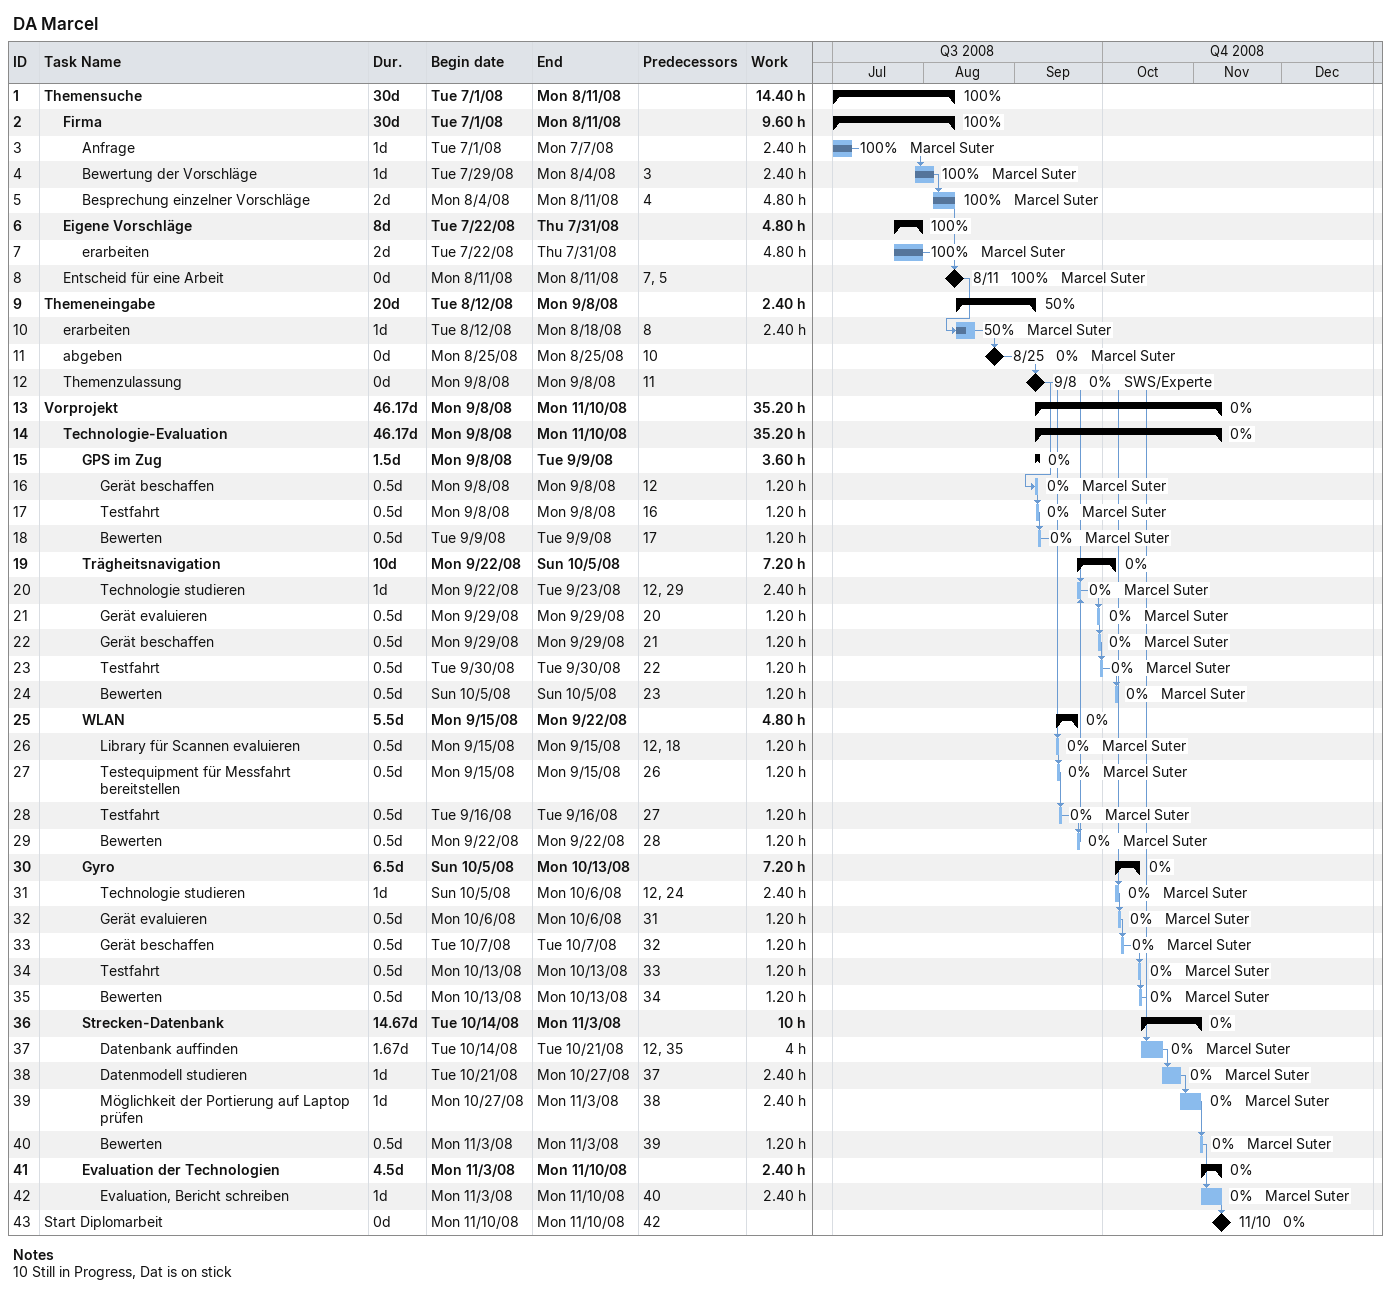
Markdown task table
DA Marcel

| ID | Level | Task | Duration | Start | Finish | Predecessors | Resources | % complete | Work (h) |
|---|---|---|---|---|---|---|---|---|---|
| 1 | 1 | **Themensuche** | 30d | 2008-07-01 | 2008-08-11 |  |  | 100 | 14.40 |
| 2 | 2 | **Firma** | 30d | 2008-07-01 | 2008-08-11 |  |  | 100 | 9.60 |
| 3 | 3 | Anfrage | 1d | 2008-07-01 | 2008-07-07 |  | Marcel Suter | 100 | 2.40 |
| 4 | 3 | Bewertung der Vorschläge | 1d | 2008-07-29 | 2008-08-04 | 3 | Marcel Suter | 100 | 2.40 |
| 5 | 3 | Besprechung einzelner Vorschläge | 2d | 2008-08-04 | 2008-08-11 | 4 | Marcel Suter | 100 | 4.80 |
| 6 | 2 | **Eigene Vorschläge** | 8d | 2008-07-22 | 2008-07-31 |  |  | 100 | 4.80 |
| 7 | 3 | erarbeiten | 2d | 2008-07-22 | 2008-07-31 |  | Marcel Suter | 100 | 4.80 |
| 8 | 2 | Entscheid für eine Arbeit | 0d | 2008-08-11 | 2008-08-11 | 7, 5 | Marcel Suter | 100 |  |
| 9 | 1 | **Themeneingabe** | 20d | 2008-08-12 | 2008-09-08 |  |  | 50 | 2.40 |
| 10 | 2 | erarbeiten | 1d | 2008-08-12 | 2008-08-18 | 8 | Marcel Suter | 50 | 2.40 |
| 11 | 2 | abgeben | 0d | 2008-08-25 | 2008-08-25 | 10 | Marcel Suter | 0 |  |
| 12 | 2 | Themenzulassung | 0d | 2008-09-08 | 2008-09-08 | 11 | SWS/Experte | 0 |  |
| 13 | 1 | **Vorprojekt** | 46.17d | 2008-09-08 | 2008-11-10 |  |  | 0 | 35.20 |
| 14 | 2 | **Technologie-Evaluation** | 46.17d | 2008-09-08 | 2008-11-10 |  |  | 0 | 35.20 |
| 15 | 3 | **GPS im Zug** | 1.5d | 2008-09-08 | 2008-09-09 |  |  | 0 | 3.60 |
| 16 | 4 | Gerät beschaffen | 0.5d | 2008-09-08 | 2008-09-08 | 12 | Marcel Suter | 0 | 1.20 |
| 17 | 4 | Testfahrt | 0.5d | 2008-09-08 | 2008-09-08 | 16 | Marcel Suter | 0 | 1.20 |
| 18 | 4 | Bewerten | 0.5d | 2008-09-09 | 2008-09-09 | 17 | Marcel Suter | 0 | 1.20 |
| 19 | 3 | **Trägheitsnavigation** | 10d | 2008-09-22 | 2008-10-05 |  |  | 0 | 7.20 |
| 20 | 4 | Technologie studieren | 1d | 2008-09-22 | 2008-09-23 | 12, 29 | Marcel Suter | 0 | 2.40 |
| 21 | 4 | Gerät evaluieren | 0.5d | 2008-09-29 | 2008-09-29 | 20 | Marcel Suter | 0 | 1.20 |
| 22 | 4 | Gerät beschaffen | 0.5d | 2008-09-29 | 2008-09-29 | 21 | Marcel Suter | 0 | 1.20 |
| 23 | 4 | Testfahrt | 0.5d | 2008-09-30 | 2008-09-30 | 22 | Marcel Suter | 0 | 1.20 |
| 24 | 4 | Bewerten | 0.5d | 2008-10-05 | 2008-10-05 | 23 | Marcel Suter | 0 | 1.20 |
| 25 | 3 | **WLAN** | 5.5d | 2008-09-15 | 2008-09-22 |  |  | 0 | 4.80 |
| 26 | 4 | Library für Scannen evaluieren | 0.5d | 2008-09-15 | 2008-09-15 | 12, 18 | Marcel Suter | 0 | 1.20 |
| 27 | 4 | Testequipment für Messfahrt bereitstellen | 0.5d | 2008-09-15 | 2008-09-15 | 26 | Marcel Suter | 0 | 1.20 |
| 28 | 4 | Testfahrt | 0.5d | 2008-09-16 | 2008-09-16 | 27 | Marcel Suter | 0 | 1.20 |
| 29 | 4 | Bewerten | 0.5d | 2008-09-22 | 2008-09-22 | 28 | Marcel Suter | 0 | 1.20 |
| 30 | 3 | **Gyro** | 6.5d | 2008-10-05 | 2008-10-13 |  |  | 0 | 7.20 |
| 31 | 4 | Technologie studieren | 1d | 2008-10-05 | 2008-10-06 | 12, 24 | Marcel Suter | 0 | 2.40 |
| 32 | 4 | Gerät evaluieren | 0.5d | 2008-10-06 | 2008-10-06 | 31 | Marcel Suter | 0 | 1.20 |
| 33 | 4 | Gerät beschaffen | 0.5d | 2008-10-07 | 2008-10-07 | 32 | Marcel Suter | 0 | 1.20 |
| 34 | 4 | Testfahrt | 0.5d | 2008-10-13 | 2008-10-13 | 33 | Marcel Suter | 0 | 1.20 |
| 35 | 4 | Bewerten | 0.5d | 2008-10-13 | 2008-10-13 | 34 | Marcel Suter | 0 | 1.20 |
| 36 | 3 | **Strecken-Datenbank** | 14.67d | 2008-10-14 | 2008-11-03 |  |  | 0 | 10 |
| 37 | 4 | Datenbank auffinden | 1.67d | 2008-10-14 | 2008-10-21 | 12, 35 | Marcel Suter | 0 | 4 |
| 38 | 4 | Datenmodell studieren | 1d | 2008-10-21 | 2008-10-27 | 37 | Marcel Suter | 0 | 2.40 |
| 39 | 4 | Möglichkeit der Portierung auf Laptop prüfen | 1d | 2008-10-27 | 2008-11-03 | 38 | Marcel Suter | 0 | 2.40 |
| 40 | 4 | Bewerten | 0.5d | 2008-11-03 | 2008-11-03 | 39 | Marcel Suter | 0 | 1.20 |
| 41 | 3 | **Evaluation der Technologien** | 4.5d | 2008-11-03 | 2008-11-10 |  |  | 0 | 2.40 |
| 42 | 4 | Evaluation, Bericht schreiben | 1d | 2008-11-03 | 2008-11-10 | 40 | Marcel Suter | 0 | 2.40 |
| 43 | 1 | Start Diplomarbeit | 0d | 2008-11-10 | 2008-11-10 | 42 |  | 0 |  |

Notes
- 10: Still in Progress, Dat is on stick
